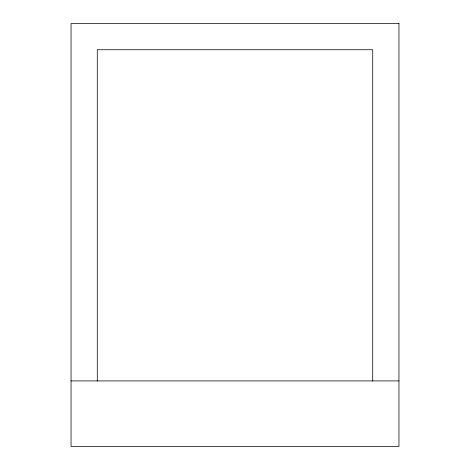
<?xml version="1.0" encoding="UTF-8"?>
<svg xmlns="http://www.w3.org/2000/svg" width="470" height="470" viewBox="0 0 470 470"><rect width="100%" height="100%" fill="white"/><g stroke="black" fill="none" stroke-linecap="round" stroke-linejoin="round"><path stroke-width="0.7" d="M71.046 380.917L398.954 380.917M372.722 381.07L372.722 49.732L97.278 49.732L97.278 381.07M398.954 23.5L71.046 23.5L71.046 446.5L398.954 446.5L398.954 23.5"/></g></svg>
